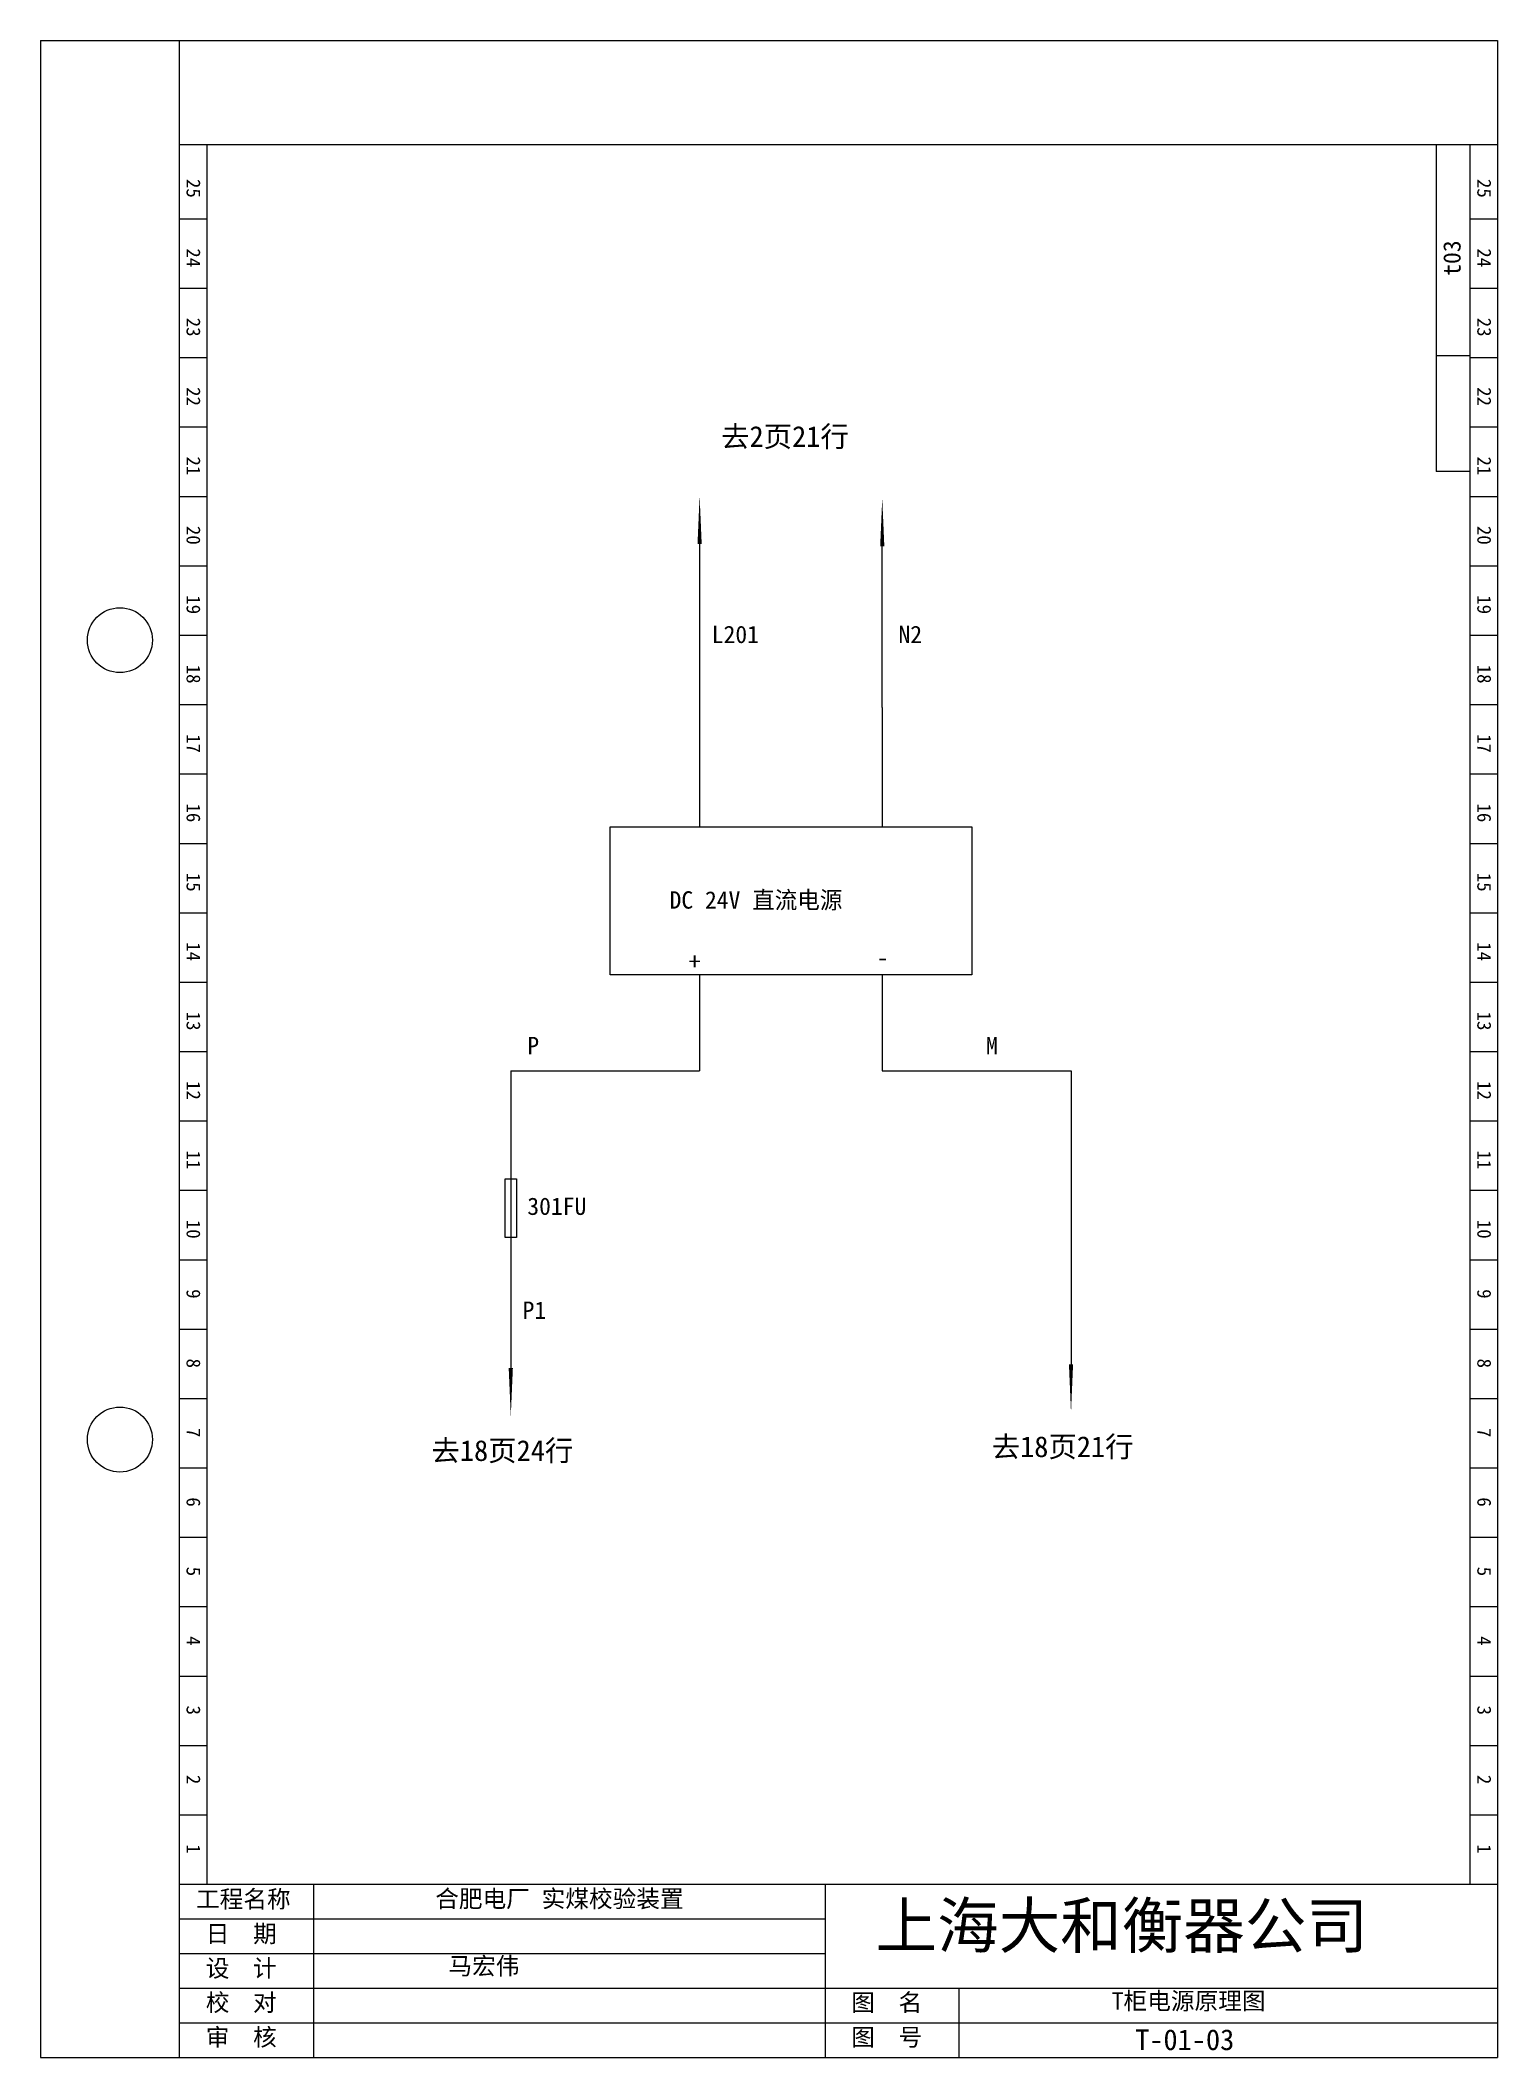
# Model space of a CAD drawing. Extents: x 369 to 579, y -55 to 236.
import ezdxf

# ---------------------------------------------------------------- set-up
doc = ezdxf.new("R2010")
doc.units = 0
doc.header["$LTSCALE"] = 0.5
doc.layers.get('0').update_dxf_attribs({"linetype": 'CONTINUOUS'})

# ---------------------------------------------------------------- blocks, each defined once
blk = doc.blocks.new('A$C1AB2001F')
at = {"insert": (0.75, 4), "char_height": 2.5, "width": 44.7874, "attachment_point": 1}
blk.add_mtext('\\f宋体|b0|i0|c134|p2;合肥电厂 实煤校验装置', dxfattribs=at)
blk = doc.blocks.new('A$C6FC96C4A')
at = {"insert": (0.56, 3.78), "char_height": 2.5, "width": 44.7874, "attachment_point": 1}
blk.add_mtext('\\f宋体|b0|i0|c134|p2;T柜电源原理图', dxfattribs=at)
blk = doc.blocks.new('A$C773100FE')
at = {"insert": (0.21, 3.58), "char_height": 2.5, "width": 20.5327, "attachment_point": 1}
blk.add_mtext('\\f宋体|b0|i0|c134|p2;马宏伟', dxfattribs=at)

msp = doc.modelspace()

# ---------------------------------------------------------------- linework, layer by layer
for p, q in [((368.7, 235.5), (578.7, 235.5)), ((368.7, 235.5), (368.7, -55.22)), ((388.7, 235.5), (388.7, -55.22)), ((578.7, 235.5), (578.7, -55.22)), ((388.7, 220.5), (578.7, 220.5)), ((392.7, 220.5), (392.7, -30.22)), ((569.82, 220.5), (569.82, 173.36)), ((574.7, 220.5), (574.7, -30.22)), ((578.7, 220.5), (578.7, -30.22)), ((388.7, 209.78), (392.7, 209.78)), ((574.7, 209.78), (578.7, 209.78)), ((388.7, 199.78), (392.7, 199.78)), ((574.7, 199.78), (578.7, 199.78)), ((388.7, 189.78), (392.7, 189.78)), ((574.69, 190.05), (569.82, 190.05)), ((574.7, 189.78), (578.7, 189.78)), ((388.7, 179.78), (392.7, 179.78)), ((574.7, 179.78), (578.7, 179.78)), ((574.69, 173.36), (569.82, 173.36)), ((388.7, 169.78), (392.7, 169.78)), ((574.7, 169.78), (578.7, 169.78)), ((388.7, 159.78), (392.7, 159.78)), ((574.7, 159.78), (578.7, 159.78)), ((388.7, 149.78), (392.7, 149.78)), ((574.7, 149.78), (578.7, 149.78)), ((388.7, 139.78), (392.7, 139.78)), ((574.7, 139.78), (578.7, 139.78)), ((388.7, 129.78), (392.7, 129.78)), ((574.7, 129.78), (578.7, 129.78)), ((388.7, 119.78), (392.7, 119.78)), ((574.7, 119.78), (578.7, 119.78)), ((388.7, 109.78), (392.7, 109.78)), ((574.7, 109.78), (578.7, 109.78)), ((388.7, 99.78), (392.7, 99.78)), ((574.7, 99.78), (578.7, 99.78)), ((388.7, 89.78), (392.7, 89.78)), ((574.7, 89.78), (578.7, 89.78)), ((388.7, 79.78), (392.7, 79.78)), ((574.7, 79.78), (578.7, 79.78)), ((388.7, 69.78), (392.7, 69.78)), ((574.7, 69.78), (578.7, 69.78)), ((388.7, 59.78), (392.7, 59.78)), ((574.7, 59.78), (578.7, 59.78)), ((388.7, 49.78), (392.7, 49.78)), ((574.7, 49.78), (578.7, 49.78)), ((388.7, 39.78), (392.7, 39.78)), ((574.7, 39.78), (578.7, 39.78)), ((388.7, 29.78), (392.7, 29.78)), ((574.7, 29.78), (578.7, 29.78)), ((388.7, 19.78), (392.7, 19.78)), ((574.7, 19.78), (578.7, 19.78)), ((388.7, 9.78), (392.7, 9.78)), ((574.7, 9.78), (578.7, 9.78)), ((388.7, -0.22), (392.7, -0.22)), ((574.7, -0.22), (578.7, -0.22)), ((388.7, -10.22), (392.7, -10.22)), ((574.7, -10.22), (578.7, -10.22)), ((388.7, -20.22), (392.7, -20.22)), ((574.7, -20.22), (578.7, -20.22)), ((388.7, -30.22), (578.7, -30.22)), ((408.08, -30.22), (408.08, -55.22)), ((481.81, -30.22), (481.81, -55.22)), ((388.7, -35.22), (481.81, -35.22)), ((388.7, -40.22), (481.81, -40.22)), ((388.7, -45.22), (578.7, -45.22)), ((501.06, -45.22), (501.06, -55.22)), ((388.7, -50.22), (578.7, -50.22)), ((368.7, -55.22), (578.7, -55.22))]:
    msp.add_line(p, q)
at = {"ltscale": 0.5}
for p, q in [((463.7, 162.94), (463.7, 139.34)), ((490.02, 139.34), (490.02, 162.58)), ((463.7, 139.34), (463.7, 122.17)), ((490.02, 139.34), (490.02, 122.17)), ((463.7, 100.82), (463.7, 87)), ((490.02, 100.82), (490.02, 87)), ((436.49, 87), (463.7, 87)), ((436.49, 87), (436.49, 72.68)), ((436.49, 87), (436.49, 72.68)), ((490.02, 87), (517.22, 87)), ((517.22, 87), (517.22, 44.71)), ((436.49, 78.95), (436.49, 44.15))]:
    msp.add_line(p, q, dxfattribs=at)
for points in [[(463.7, 162.94, 0.6, 0, 0), (463.7, 169.94, 0, 0, 0)], [(490.02, 162.58, 0.6, 0, 0), (490.02, 169.58, 0, 0, 0)], [(436.49, 44.15, 0.6, 0, 0), (436.49, 37.15, 0, 0, 0)], [(517.22, 44.71, 0.6, 0, 0), (517.22, 37.71, 0, 0, 0)]]:
    msp.add_lwpolyline(points, format="xyseb", dxfattribs=at)
for points in [[(450.79, 122.17), (502.94, 122.17), (502.94, 100.82), (450.79, 100.82)], [(435.69, 71.43), (437.29, 71.43), (437.29, 63), (435.69, 63)]]:
    msp.add_lwpolyline(points, close=True)
for centre in [(380.16, 149.06), (380.16, 33.86)]:
    msp.add_circle(centre, 4.68)

# ---------------------------------------------------------------- block references
for name, p in [('A$C1AB2001F', (424.85, -35.06)), ('A$C773100FE', (427.3, -44.33)), ('A$C6FC96C4A', (522.53, -49.57))]:
    msp.add_blockref(name, p, dxfattribs=at)

# ---------------------------------------------------------------- texts
at = {"char_height": 2, "width": 13.8727, "attachment_point": 1, "rotation": 270}
for s, insert in [('25', (391.77, 215.53)), ('25', (577.77, 215.53)), ('24', (391.77, 205.53)), ('24', (577.77, 205.53)), ('23', (391.77, 195.53)), ('23', (577.77, 195.53)), ('22', (391.77, 185.53)), ('22', (577.77, 185.53)), ('21', (391.77, 175.53)), ('21', (577.77, 175.53)), ('20', (391.77, 165.53)), ('20', (577.77, 165.53)), ('19', (391.77, 155.53)), ('19', (577.77, 155.53)), ('18', (391.77, 145.53)), ('18', (577.77, 145.53)), ('17', (391.77, 135.53)), ('17', (577.77, 135.53)), ('16', (391.77, 125.53)), ('16', (577.77, 125.53)), ('15', (391.77, 115.53)), ('15', (577.77, 115.53)), ('14', (391.77, 105.53)), ('14', (577.77, 105.53)), ('13', (391.77, 95.53)), ('13', (577.77, 95.53)), ('12', (391.77, 85.53)), ('12', (577.77, 85.53)), ('11', (391.77, 75.53)), ('11', (577.77, 75.53)), ('10', (391.77, 65.53)), ('10', (577.77, 65.53)), ('9', (391.77, 55.53)), ('9', (577.77, 55.53)), ('8', (391.77, 45.53)), ('8', (577.77, 45.53)), ('7', (391.77, 35.53)), ('7', (577.77, 35.53)), ('6', (391.77, 25.53)), ('6', (577.77, 25.53)), ('5', (391.77, 15.53)), ('5', (577.77, 15.53)), ('4', (391.77, 5.53)), ('4', (577.77, 5.53)), ('3', (391.77, -4.47)), ('3', (577.77, -4.47)), ('2', (391.77, -14.47)), ('2', (577.77, -14.47)), ('1', (391.77, -24.47)), ('1', (577.77, -24.47))]:
    msp.add_mtext(s, dxfattribs=dict(at, insert=insert))
at = {"ltscale": 0.5, "insert": (570.86, 201.57), "char_height": 2.5, "width": 3.0313, "attachment_point": 1, "rotation": 90}
msp.add_mtext('t03', dxfattribs=at)
at = {"ltscale": 0.5, "attachment_point": 1}
for s, insert, char_height, width in [('\\f宋体|b0|i0|c134|p2;去2页21行', (466.8, 179.91), 3, 51.3886), ('DC 24V \\fTxt|b0|i0|c134|p2;直流电源\\Ftxt.shx; ', (459.37, 112.87), 2.5, 35.6677), ('+', (462.14, 104.02), 2.5, 12.7187), ('-', (489.23, 104.58), 2.5, 11.8892), ('\\f宋体|b0|i0|c134|p2;去18页24行', (425.06, 33.77), 3, 51.3886), ('\\f宋体|b0|i0|c134|p2;去18页21行', (505.79, 34.33), 3, 51.3886)]:
    msp.add_mtext(s, dxfattribs=dict(at, insert=insert, char_height=char_height, width=width))
at = {"attachment_point": 1}
for s, insert, char_height, width in [('L201', (465.45, 151.14), 2.5, 13.8727), ('N2', (492.36, 151.14), 2.5, 13.8727), ('P', (438.87, 91.89), 2.5, 13.8727), ('M', (504.97, 91.89), 2.5, 13.8727), ('301FU', (438.87, 68.73), 2.5, 13.8727), ('P1', (438.19, 53.75), 2.5, 13.8727), ('\\f宋体|b0|i0|c134|p2;工程名称', (391.13, -31.11), 2.5, 20.5327), ('\\f宋体|b0|i0|c134|p2;上海大和衡器公司', (489.07, -32.93), 6.5, 127.4816), ('\\f宋体|b0|i0|c134|p2;日  期', (392.54, -36.11), 2.5, 20.5327), ('\\f宋体|b0|i0|c134|p2;设  计', (392.54, -41.08), 2.5, 20.5327), ('\\f宋体|b0|i0|c134|p2;校  对', (392.54, -46.01), 2.5, 20.5327), ('\\f宋体|b0|i0|c134|p2;图  名', (485.55, -46.01), 2.5, 20.5327), ('\\f宋体|b0|i0|c134|p2;审  核', (392.54, -51.01), 2.5, 20.5327), ('\\f宋体|b0|i0|c134|p2;图  号', (485.55, -51.01), 2.5, 20.5327), ('T-01-03', (526.46, -51.13), 3, 13.8727)]:
    msp.add_mtext(s, dxfattribs=dict(at, insert=insert, char_height=char_height, width=width))

doc.saveas('drawing.dxf')
